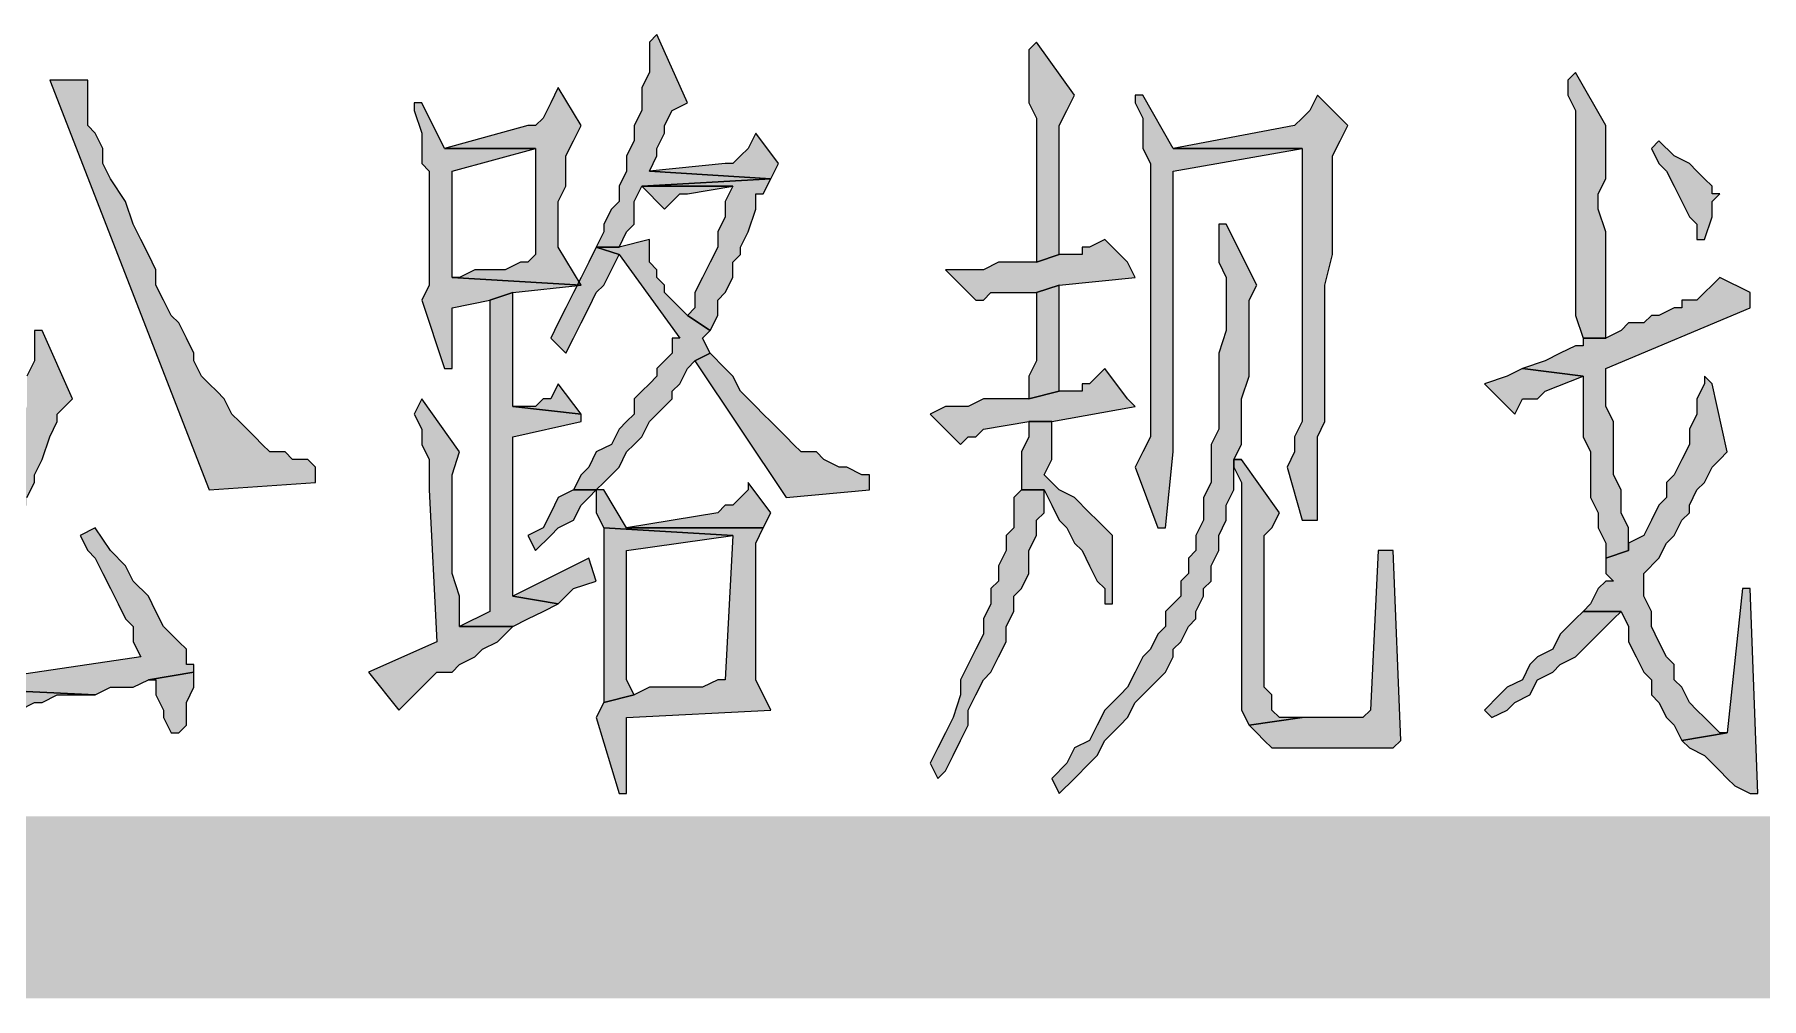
# Model space of a CAD drawing. Header units: inches. Extents: x 20 to 409, y 5 to 283.
# Drawn here: x 41.28 to 50.91, y 5.1 to 10.47 of the extents above; entities that cross this region are included whole.
import ezdxf

# ---------------------------------------------------------------- set-up
doc = ezdxf.new("R2010")
doc.units = ezdxf.units.IN
doc.header["$MEASUREMENT"] = 0
doc.layers.add('C00-00-00', color=7, linetype='Continuous')

msp = doc.modelspace()

# ---------------------------------------------------------------- hatches: boundary and pattern name
at = {"layer": 'C00-00-00'}
h = msp.add_hatch(color=0, dxfattribs=at)
h.dxf.hatch_style = 2
h.paths.add_polyline_path([(44.7554, 10.4739), (44.7131, 10.4316), (44.7131, 10.2623), (44.6708, 10.1776), (44.6708, 10.0506), (44.6284, 9.9659), (44.6284, 9.8813), (44.5861, 9.7966), (44.5861, 9.7119), (44.5438, 9.6273), (44.5438, 9.5426), (44.5014, 9.5003), (44.4591, 9.4156), (44.4591, 9.3733), (44.4168, 9.2886), (44.5438, 9.2886), (44.5861, 9.3733), (44.6284, 9.4156), (44.6284, 9.5426), (44.6708, 9.6273), (45.3904, 9.6696), (44.7131, 9.7119), (44.7554, 9.7966), (44.7554, 9.8389), (44.7978, 9.9236), (44.7978, 9.9659), (44.8401, 10.0506), (44.9248, 10.0929)])
h = msp.add_hatch(color=0, dxfattribs=at)
h.dxf.hatch_style = 2
h.paths.add_polyline_path([(46.8721, 10.4316), (46.8298, 10.3893), (46.8298, 10.0929), (46.8721, 10.0083), (46.8721, 9.2039), (46.9991, 9.2463), (46.9991, 9.9659), (47.0414, 10.0506), (47.0838, 10.1353)])
h = msp.add_hatch(color=0, dxfattribs=at)
h.dxf.hatch_style = 2
h.paths.add_polyline_path([(41.5804, 10.2199), (41.3688, 10.2199), (42.2578, 7.9339), (42.8504, 7.9763), (42.8504, 8.0609), (42.8081, 8.1033), (42.7234, 8.1033), (42.6811, 8.1456), (42.5964, 8.1456), (42.5541, 8.1879), (42.5118, 8.2303), (42.4694, 8.2726), (42.4271, 8.3149), (42.3848, 8.3573), (42.3424, 8.4419), (42.3001, 8.4843), (42.2578, 8.5266), (42.2154, 8.5689), (42.1731, 8.6536), (42.1731, 8.6959), (42.1308, 8.7806), (42.0884, 8.8653), (42.0461, 8.9076), (42.0038, 8.9923), (41.9614, 9.0769), (41.9614, 9.1616), (41.9191, 9.2463), (41.8768, 9.3309), (41.8344, 9.4156), (41.7921, 9.5426), (41.7074, 9.6696), (41.6651, 9.7543), (41.6651, 9.8389), (41.6228, 9.9236), (41.5804, 9.9659)])
h = msp.add_hatch(color=0, dxfattribs=at)
h.dxf.hatch_style = 2
h.paths.add_polyline_path([(49.8778, 10.2623), (49.8354, 10.2199), (49.8354, 10.1353), (49.8778, 10.0506), (49.8778, 8.9076), (49.9201, 8.7806), (50.0471, 8.7806), (50.0471, 8.8653), (50.0471, 9.2463), (50.0471, 9.3733), (50.0048, 9.5003), (50.0048, 9.5849), (50.0471, 9.6696), (50.0471, 9.9659)])
h = msp.add_hatch(color=0, dxfattribs=at)
h.dxf.hatch_style = 2
h.paths.add_polyline_path([(44.2051, 10.1776), (44.1628, 10.0929), (44.1204, 10.0083), (44.0781, 9.9659), (44.0358, 9.9659), (43.5701, 9.8389), (44.0781, 9.8389), (44.0781, 9.2463), (44.0358, 9.2039), (43.9934, 9.2039), (43.9088, 9.1616), (43.7394, 9.1616), (43.6548, 9.1193), (43.6124, 9.1193), (44.3321, 9.0769), (44.2051, 9.2886), (44.2051, 9.5426), (44.2474, 9.6273), (44.2474, 9.7966), (44.2898, 9.8813), (44.3321, 9.9659)])
h = msp.add_hatch(color=0, dxfattribs=at)
h.dxf.hatch_style = 2
h.paths.add_polyline_path([(47.4648, 10.1353), (47.4224, 10.1353), (47.4224, 10.0929), (47.4648, 10.0083), (47.4648, 9.8389), (47.5071, 9.7543), (47.5071, 8.2303), (47.4648, 8.1456), (47.4224, 8.0609), (47.5494, 7.7223), (47.5918, 7.7223), (47.6341, 8.1456), (47.6341, 9.7119), (48.3538, 9.8389), (47.6341, 9.8389)])
h = msp.add_hatch(color=0, dxfattribs=at)
h.dxf.hatch_style = 2
h.paths.add_polyline_path([(48.4384, 10.1353), (48.3961, 10.0506), (48.3538, 10.0083), (48.3114, 9.9659), (47.6341, 9.8389), (48.3538, 9.8389), (48.3538, 9.6696), (48.3538, 8.3149), (48.3114, 8.2303), (48.3114, 8.1456), (48.2691, 8.0609), (48.3538, 7.7646), (48.4384, 7.7646), (48.4384, 7.8069), (48.4384, 8.2303), (48.4808, 8.3149), (48.4808, 9.0769), (48.5231, 9.2463), (48.5231, 9.7966), (48.5654, 9.8813), (48.6078, 9.9659)])
h = msp.add_hatch(color=0, dxfattribs=at)
h.dxf.hatch_style = 2
h.paths.add_polyline_path([(43.4431, 10.0929), (43.4008, 10.0929), (43.4008, 10.0506), (43.4431, 9.9236), (43.4431, 9.7543), (43.4854, 9.7119), (43.4854, 9.0769), (43.4431, 8.9923), (43.5701, 8.6113), (43.6124, 8.6113), (43.6124, 8.6536), (43.6124, 8.9076), (43.6124, 8.9499), (43.8241, 8.9923), (43.9511, 9.0346), (44.3321, 9.0769), (43.6124, 9.1193), (43.6124, 9.7119), (44.0781, 9.8389), (43.5701, 9.8389)])
h = msp.add_hatch(color=0, dxfattribs=at)
h.dxf.hatch_style = 2
h.paths.add_polyline_path([(45.3058, 9.9236), (45.2634, 9.8389), (45.2211, 9.7966), (45.1788, 9.7543), (45.1364, 9.7543), (44.7131, 9.7119), (45.3904, 9.6696), (45.4328, 9.7543)])
h = msp.add_hatch(color=0, dxfattribs=at)
h.dxf.hatch_style = 2
h.paths.add_polyline_path([(50.3434, 9.8813), (50.3011, 9.8389), (50.3434, 9.7543), (50.3858, 9.7119), (50.4281, 9.6273), (50.4704, 9.5426), (50.5128, 9.4579), (50.5551, 9.4156), (50.5551, 9.3309), (50.5974, 9.3309), (50.6398, 9.4579), (50.6398, 9.5426), (50.6821, 9.5849), (50.6398, 9.5849), (50.6398, 9.6273), (50.5974, 9.6696), (50.5551, 9.7119), (50.5128, 9.7543), (50.4281, 9.7966)])
h = msp.add_hatch(color=0, dxfattribs=at)
h.dxf.hatch_style = 2
h.paths.add_polyline_path([(45.3904, 9.6696), (44.6708, 9.6273), (45.1788, 9.6273), (45.1364, 9.5426), (45.1364, 9.4579), (45.0941, 9.3733), (45.0941, 9.2886), (45.0518, 9.2039), (45.0094, 9.1193), (44.9671, 9.0346), (44.9671, 8.9499), (44.9248, 8.9076), (45.0518, 8.8229), (45.0941, 8.9076), (45.0941, 8.9923), (45.1364, 9.0346), (45.1788, 9.1193), (45.1788, 9.2039), (45.2211, 9.2463), (45.2211, 9.2886), (45.2634, 9.3733), (45.3058, 9.5003), (45.3058, 9.5849), (45.3481, 9.5849)])
h = msp.add_hatch(color=0, dxfattribs=at)
h.dxf.hatch_style = 2
h.paths.add_polyline_path([(44.6708, 9.6273), (44.7978, 9.5003), (44.8401, 9.5426), (44.8824, 9.5849), (44.9248, 9.5849), (45.1788, 9.6273)])
h = msp.add_hatch(color=0, dxfattribs=at)
h.dxf.hatch_style = 2
h.paths.add_polyline_path([(47.9304, 9.4156), (47.8881, 9.4156), (47.8881, 9.3309), (47.8881, 9.2039), (47.9304, 9.1193), (47.9304, 8.8229), (47.8881, 8.6959), (47.8881, 8.2726), (47.8458, 8.1879), (47.8458, 7.9763), (47.8034, 7.8916), (47.8034, 7.7646), (47.7611, 7.6799), (47.7611, 7.5953), (47.7188, 7.5529), (47.7188, 7.5106), (47.7188, 7.4683), (47.6764, 7.4259), (47.6764, 7.3413), (47.6341, 7.2989), (47.5918, 7.2566), (47.5918, 7.1719), (47.5494, 7.1296), (47.5071, 7.0449), (47.4648, 7.0026), (47.4224, 6.9179), (47.3801, 6.8333), (47.3378, 6.7909), (47.2531, 6.7063), (47.2108, 6.6216), (47.1684, 6.5369), (47.0838, 6.4946), (47.0414, 6.4099), (46.9568, 6.3253), (46.9991, 6.2406), (47.0838, 6.3253), (47.1684, 6.4099), (47.2108, 6.4523), (47.2531, 6.5369), (47.3378, 6.6216), (47.3801, 6.6639), (47.4224, 6.7486), (47.4648, 6.7909), (47.5494, 6.8756), (47.5918, 6.9179), (47.6341, 7.0026), (47.6341, 7.0449), (47.6764, 7.0873), (47.7188, 7.1719), (47.7611, 7.2143), (47.7611, 7.2566), (47.8034, 7.3413), (47.8034, 7.3836), (47.8458, 7.4259), (47.8458, 7.5106), (47.8881, 7.5953), (47.8881, 7.6799), (47.9304, 7.7646), (47.9304, 7.8493), (47.9728, 7.9339), (47.9728, 8.1033), (48.0151, 8.1033), (47.9728, 8.1033), (48.0151, 8.1879), (48.0151, 8.4419), (48.0574, 8.5689), (48.0574, 8.9923), (48.0998, 9.0769)])
h = msp.add_hatch(color=0, dxfattribs=at)
h.dxf.hatch_style = 2
h.paths.add_polyline_path([(44.4168, 9.2886), (44.3744, 9.2039), (44.3321, 9.1193), (44.2898, 9.0346), (44.2474, 8.9499), (44.2051, 8.8653), (44.1628, 8.7806), (44.2474, 8.6959), (44.2898, 8.7806), (44.3321, 8.8653), (44.3744, 8.9499), (44.4168, 9.0346), (44.4591, 9.0769), (44.5014, 9.1616), (44.5438, 9.2463)])
h = msp.add_hatch(color=0, dxfattribs=at)
h.dxf.hatch_style = 2
h.paths.add_polyline_path([(44.7131, 9.3309), (44.5438, 9.2886), (44.4168, 9.2886), (44.5438, 9.2463), (44.8824, 8.7806), (44.8401, 8.7806), (44.8401, 8.6959), (44.7978, 8.6536), (44.7554, 8.6113), (44.7554, 8.5689), (44.7131, 8.5266), (44.6708, 8.4843), (44.6284, 8.4419), (44.6284, 8.3573), (44.5861, 8.3149), (44.5438, 8.2726), (44.5014, 8.1879), (44.4168, 8.1456), (44.3744, 8.0609), (44.3321, 8.0186), (44.2898, 7.9339), (44.4168, 7.9339), (44.4168, 7.8069), (44.4591, 7.7223), (45.1788, 7.6799), (45.1364, 6.8756), (45.0941, 6.8756), (45.0094, 6.8333), (44.7131, 6.8333), (44.6284, 6.7909), (44.4591, 6.7486), (44.4168, 6.6639), (44.5438, 6.2406), (44.5861, 6.2406), (44.5861, 6.2829), (44.5861, 6.6639), (45.3904, 6.7063), (45.3058, 6.8756), (45.3058, 7.6376), (45.3481, 7.7223), (44.5861, 7.7223), (44.4591, 7.9339), (44.4168, 7.9339), (44.4591, 7.9763), (44.5014, 8.0186), (44.5438, 8.0609), (44.5861, 8.1456), (44.6284, 8.1879), (44.6708, 8.2303), (44.7131, 8.3149), (44.7554, 8.3573), (44.7978, 8.3996), (44.8401, 8.4419), (44.8401, 8.4843), (44.8824, 8.5266), (44.9248, 8.6113), (44.9671, 8.6536), (45.0518, 8.6959), (45.0094, 8.7806), (45.0518, 8.8229), (44.9248, 8.9076), (44.8824, 8.9499), (44.7978, 9.0346), (44.7978, 9.0769), (44.7554, 9.1193), (44.7554, 9.1616), (44.7131, 9.2039)])
h = msp.add_hatch(color=0, dxfattribs=at)
h.dxf.hatch_style = 2
h.paths.add_polyline_path([(47.2531, 9.3309), (47.1684, 9.2886), (47.1261, 9.2886), (47.1261, 9.2463), (46.9991, 9.2463), (46.8721, 9.2039), (46.6604, 9.2039), (46.5758, 9.1616), (46.3641, 9.1616), (46.5334, 8.9923), (46.5758, 8.9923), (46.6181, 9.0346), (46.8721, 9.0346), (46.9991, 9.0769), (47.4224, 9.1193), (47.3801, 9.2039)])
h = msp.add_hatch(color=0, dxfattribs=at)
h.dxf.hatch_style = 2
h.paths.add_polyline_path([(46.9991, 9.0769), (46.8721, 9.0346), (46.8721, 8.6536), (46.8298, 8.5689), (46.8298, 8.4419), (46.9991, 8.4843)])
h = msp.add_hatch(color=0, dxfattribs=at)
h.dxf.hatch_style = 2
h.paths.add_polyline_path([(50.6821, 9.1193), (50.6398, 9.0769), (50.5974, 9.0346), (50.5551, 8.9923), (50.4704, 8.9923), (50.4704, 8.9499), (50.4281, 8.9499), (50.3434, 8.9076), (50.3011, 8.9076), (50.2588, 8.8653), (50.1741, 8.8653), (50.1318, 8.8229), (50.0471, 8.7806), (49.9201, 8.7806), (49.9201, 8.7383), (49.8778, 8.7383), (49.7931, 8.6959), (49.7084, 8.6536), (49.5814, 8.6113), (49.9201, 8.5689), (49.9201, 8.4843), (49.9201, 8.3996), (49.9201, 8.2303), (49.9624, 8.1456), (49.9624, 7.8916), (50.0048, 7.8069), (50.0048, 7.7223), (50.0471, 7.6376), (50.0471, 7.5529), (50.1741, 7.5953), (50.1741, 7.7223), (50.1318, 7.8069), (50.1318, 7.9339), (50.0894, 8.0186), (50.0894, 8.3149), (50.0471, 8.3996), (50.0471, 8.6113), (50.8514, 8.9499), (50.8514, 9.0346)])
h = msp.add_hatch(color=0, dxfattribs=at)
h.dxf.hatch_style = 2
h.paths.add_polyline_path([(43.9511, 9.0346), (43.8241, 8.9923), (43.8241, 7.2566), (43.6548, 7.1719), (43.9511, 7.1719), (44.0358, 7.2143), (44.1204, 7.2566), (44.2051, 7.2989), (43.9511, 7.3413), (43.9511, 8.2303), (44.3321, 8.3149), (44.3321, 8.3573), (43.9511, 8.3996)])
h = msp.add_hatch(color=0, dxfattribs=at)
h.dxf.hatch_style = 2
h.paths.add_polyline_path([(41.3264, 8.8229), (41.2841, 8.8229), (41.2841, 8.7383), (41.2841, 8.6536), (41.2418, 8.5689), (41.2418, 8.3996), (41.1994, 8.3149), (41.1994, 8.2303), (41.1571, 8.1456), (41.1571, 8.1033), (41.1148, 8.0186), (41.1148, 7.9763), (41.0724, 7.8916), (41.0301, 7.8069), (41.0301, 7.7223), (40.9878, 7.6376), (40.9454, 7.5529), (40.9031, 7.5106), (40.8608, 7.4259), (40.8608, 7.3413), (40.8184, 7.2989), (40.7761, 7.2143), (40.7338, 7.1296), (40.6914, 7.0449), (40.6491, 7.0026), (40.6068, 6.9179), (40.5644, 6.8756), (40.5221, 6.8333), (40.4798, 6.8333), (40.6068, 6.5369), (40.6491, 6.5369), (40.6914, 6.5793), (40.7338, 6.6216), (40.8184, 6.6216), (40.8184, 6.6639), (40.9878, 6.6639), (41.0724, 6.7063), (41.1994, 6.7063), (41.2841, 6.7486), (41.3264, 6.7486), (41.4111, 6.7909), (41.6228, 6.7909), (40.7338, 6.8333), (40.7761, 6.9179), (40.8608, 7.0026), (40.9031, 7.1296), (40.9454, 7.2143), (40.9878, 7.2989), (41.0301, 7.3836), (41.0724, 7.4683), (41.0724, 7.5106), (41.1148, 7.5953), (41.1571, 7.6799), (41.1994, 7.7223), (41.1994, 7.8069), (41.2418, 7.8493), (41.2418, 7.8916), (41.2841, 7.9763), (41.2841, 8.0186), (41.3264, 8.1033), (41.3688, 8.2303), (41.4111, 8.3149), (41.4111, 8.3573), (41.4534, 8.3996), (41.4958, 8.4419)])
h = msp.add_hatch(color=0, dxfattribs=at)
h.dxf.hatch_style = 2
h.paths.add_polyline_path([(45.0518, 8.6959), (44.9671, 8.6536), (45.4751, 7.8916), (45.9408, 7.9339), (45.9408, 8.0186), (45.8984, 8.0186), (45.8138, 8.0609), (45.7714, 8.0609), (45.6868, 8.1033), (45.6444, 8.1456), (45.5598, 8.1456), (45.5174, 8.1879), (45.4751, 8.2303), (45.4328, 8.2726), (45.3904, 8.3149), (45.3481, 8.3573), (45.3058, 8.3996), (45.2634, 8.4419), (45.2211, 8.4843), (45.1788, 8.5689), (45.1364, 8.6113)])
h = msp.add_hatch(color=0, dxfattribs=at)
h.dxf.hatch_style = 2
h.paths.add_polyline_path([(47.2531, 8.6113), (47.1684, 8.5266), (47.1261, 8.5266), (47.1261, 8.4843), (46.9991, 8.4843), (46.8298, 8.4419), (46.5758, 8.4419), (46.4911, 8.3996), (46.3641, 8.3996), (46.2794, 8.3573), (46.4488, 8.1879), (46.4911, 8.2303), (46.5334, 8.2303), (46.5758, 8.2726), (46.8298, 8.3149), (46.9568, 8.3149), (47.4224, 8.3996), (47.3801, 8.4419)])
h = msp.add_hatch(color=0, dxfattribs=at)
h.dxf.hatch_style = 2
h.paths.add_polyline_path([(49.5814, 8.6113), (49.4968, 8.5689), (49.3698, 8.5266), (49.5391, 8.3573), (49.5814, 8.4419), (49.6661, 8.4419), (49.7084, 8.4843), (49.9201, 8.5689)])
h = msp.add_hatch(color=0, dxfattribs=at)
h.dxf.hatch_style = 2
h.paths.add_polyline_path([(44.2051, 8.5266), (44.1628, 8.4419), (44.1204, 8.4419), (44.0781, 8.3996), (43.9511, 8.3996), (44.3321, 8.3573)])
h = msp.add_hatch(color=0, dxfattribs=at)
h.dxf.hatch_style = 2
h.paths.add_polyline_path([(50.5974, 8.5689), (50.5974, 8.5266), (50.5551, 8.4419), (50.5551, 8.3573), (50.5128, 8.2726), (50.5128, 8.1879), (50.4704, 8.1033), (50.4281, 8.0186), (50.3858, 7.9763), (50.3858, 7.8916), (50.3434, 7.8493), (50.3011, 7.7646), (50.2588, 7.6799), (50.1741, 7.6376), (50.1741, 7.5953), (50.0471, 7.5529), (50.0471, 7.4683), (50.0894, 7.4259), (50.0471, 7.4259), (50.0048, 7.3836), (49.9624, 7.2989), (49.9201, 7.2566), (50.1318, 7.2566), (50.1741, 7.1719), (50.1741, 7.0873), (50.2164, 7.0026), (50.2588, 6.9179), (50.3011, 6.8756), (50.3011, 6.7909), (50.3434, 6.7486), (50.3858, 6.6639), (50.4281, 6.6216), (50.4704, 6.5369), (50.7244, 6.5793), (50.6821, 6.5793), (50.6398, 6.6216), (50.5974, 6.6639), (50.5551, 6.7063), (50.5128, 6.7486), (50.4704, 6.8333), (50.4281, 6.8756), (50.4281, 6.9603), (50.3858, 7.0026), (50.3434, 7.0873), (50.3011, 7.1719), (50.3011, 7.2566), (50.2588, 7.3413), (50.2588, 7.4683), (50.3434, 7.5529), (50.3858, 7.6376), (50.4281, 7.6799), (50.4704, 7.7646), (50.5128, 7.8069), (50.5128, 7.8493), (50.5551, 7.9339), (50.5974, 7.9763), (50.6398, 8.0609), (50.6821, 8.1033), (50.7244, 8.1456), (50.6398, 8.5266)])
h = msp.add_hatch(color=0, dxfattribs=at)
h.dxf.hatch_style = 2
h.paths.add_polyline_path([(43.4431, 8.4419), (43.4008, 8.3573), (43.4431, 8.2726), (43.4431, 8.1879), (43.4854, 8.1033), (43.4854, 7.9339), (43.5278, 7.0873), (43.1468, 6.9179), (43.3161, 6.7063), (43.3584, 6.7486), (43.4008, 6.7909), (43.4431, 6.8333), (43.4854, 6.8756), (43.5278, 6.9179), (43.6124, 6.9179), (43.6548, 6.9603), (43.7394, 7.0026), (43.7818, 7.0449), (43.8664, 7.0873), (43.9511, 7.1719), (43.6548, 7.1719), (43.6548, 7.2143), (43.6548, 7.3413), (43.6124, 7.4683), (43.6124, 8.0186), (43.6548, 8.1456)])
h = msp.add_hatch(color=0, dxfattribs=at)
h.dxf.hatch_style = 2
h.paths.add_polyline_path([(46.9568, 8.3149), (46.8298, 8.3149), (46.8298, 8.2303), (46.7874, 8.1456), (46.7874, 7.9339), (46.9144, 7.9339), (46.9568, 7.8493), (46.9991, 7.7646), (47.0414, 7.7223), (47.0838, 7.6376), (47.1261, 7.5953), (47.1684, 7.5106), (47.2108, 7.4259), (47.2531, 7.3836), (47.2531, 7.2989), (47.2954, 7.2989), (47.2954, 7.6799), (47.2531, 7.7223), (47.2108, 7.7646), (47.1684, 7.8069), (47.0838, 7.8916), (46.9991, 7.9339), (46.9144, 8.0186), (46.9568, 8.1033)])
h = msp.add_hatch(color=0, dxfattribs=at)
h.dxf.hatch_style = 2
h.paths.add_polyline_path([(48.0151, 8.1033), (47.9728, 8.1033), (47.9728, 8.0609), (48.0151, 7.9763), (48.0151, 6.7063), (48.0574, 6.6216), (48.3538, 6.6639), (48.2268, 6.6639), (48.1844, 6.7063), (48.1844, 6.7909), (48.1421, 6.8333), (48.1421, 7.5953), (48.1421, 7.6376), (48.1421, 7.6799), (48.1844, 7.7223), (48.2268, 7.8069)])
h = msp.add_hatch(color=0, dxfattribs=at)
h.dxf.hatch_style = 2
h.paths.add_polyline_path([(44.2898, 7.9339), (44.2051, 7.8916), (44.1628, 7.8069), (44.1204, 7.7223), (44.0358, 7.6799), (44.0781, 7.5953), (44.1628, 7.6799), (44.2051, 7.7223), (44.2898, 7.7646), (44.3321, 7.8493), (44.3744, 7.8916), (44.4168, 7.9339)])
h = msp.add_hatch(color=0, dxfattribs=at)
h.dxf.hatch_style = 2
h.paths.add_polyline_path([(45.2634, 7.9763), (45.2634, 7.9339), (45.1788, 7.8493), (45.1364, 7.8493), (45.0941, 7.8069), (44.5861, 7.7223), (45.3481, 7.7223), (45.3904, 7.8069)])
h = msp.add_hatch(color=0, dxfattribs=at)
h.dxf.hatch_style = 2
h.paths.add_polyline_path([(46.7874, 7.9339), (46.7451, 7.8916), (46.7451, 7.7223), (46.7028, 7.6799), (46.7028, 7.5953), (46.6604, 7.5106), (46.6604, 7.4259), (46.6181, 7.3836), (46.6181, 7.2989), (46.5758, 7.2143), (46.5758, 7.1296), (46.5334, 7.0449), (46.4911, 6.9603), (46.4488, 6.8756), (46.4488, 6.7909), (46.4064, 6.6639), (46.3641, 6.5793), (46.3218, 6.4946), (46.2794, 6.4099), (46.3218, 6.3253), (46.3641, 6.3676), (46.4064, 6.4523), (46.4488, 6.5369), (46.4911, 6.6216), (46.4911, 6.7063), (46.5334, 6.7909), (46.5758, 6.8756), (46.6181, 6.9179), (46.6604, 7.0026), (46.7028, 7.0873), (46.7028, 7.1719), (46.7451, 7.2566), (46.7451, 7.3413), (46.7874, 7.3836), (46.8298, 7.4683), (46.8298, 7.5953), (46.8721, 7.6799), (46.8721, 7.7646), (46.9144, 7.8069), (46.9144, 7.9339)])
h = msp.add_hatch(color=0, dxfattribs=at)
h.dxf.hatch_style = 2
h.paths.add_polyline_path([(41.6228, 7.7223), (41.5381, 7.6799), (41.5804, 7.5953), (41.6228, 7.5529), (41.6651, 7.4683), (41.7074, 7.3836), (41.7498, 7.2989), (41.7921, 7.2143), (41.8344, 7.1719), (41.8344, 7.0873), (41.8768, 7.0026), (40.7338, 6.8333), (41.6228, 6.7909), (41.7074, 6.8333), (41.8344, 6.8333), (41.9191, 6.8756), (42.1731, 6.9179), (42.1731, 6.9603), (42.1308, 6.9603), (42.1308, 7.0449), (42.0884, 7.0873), (42.0461, 7.1296), (42.0038, 7.1719), (41.9614, 7.2566), (41.9191, 7.3413), (41.8344, 7.4259), (41.7921, 7.5106), (41.7074, 7.5953)])
h = msp.add_hatch(color=0, dxfattribs=at)
h.dxf.hatch_style = 2
h.paths.add_polyline_path([(44.4591, 7.7223), (44.4591, 6.7486), (44.6284, 6.7909), (44.5861, 6.8756), (44.5861, 7.5953), (45.1788, 7.6799)])
h = msp.add_hatch(color=0, dxfattribs=at)
h.dxf.hatch_style = 2
h.paths.add_polyline_path([(44.3744, 7.5529), (43.9511, 7.3413), (44.2051, 7.2989), (44.2898, 7.3836), (44.4168, 7.4259)])
h = msp.add_hatch(color=0, dxfattribs=at)
h.dxf.hatch_style = 2
h.paths.add_polyline_path([(48.8618, 7.5953), (48.7771, 7.5953), (48.7348, 6.7063), (48.6924, 6.6639), (48.3538, 6.6639), (48.0574, 6.6216), (48.0998, 6.5793), (48.1421, 6.5369), (48.1844, 6.4946), (48.8618, 6.4946), (48.9041, 6.5369)])
h = msp.add_hatch(color=0, dxfattribs=at)
h.dxf.hatch_style = 2
h.paths.add_polyline_path([(50.8091, 7.3836), (50.7244, 6.5793), (50.4704, 6.5369), (50.5128, 6.4946), (50.5974, 6.4523), (50.6398, 6.4099), (50.6821, 6.3676), (50.7244, 6.3253), (50.7668, 6.2829), (50.8514, 6.2406), (50.8938, 6.2406), (50.8514, 7.3836)])
h = msp.add_hatch(color=0, dxfattribs=at)
h.dxf.hatch_style = 2
h.paths.add_polyline_path([(49.9201, 7.2566), (49.8778, 7.2143), (49.8354, 7.1719), (49.7931, 7.1296), (49.7508, 7.0449), (49.6661, 7.0026), (49.6238, 6.9603), (49.5814, 6.8756), (49.4968, 6.8333), (49.4544, 6.7909), (49.3698, 6.7063), (49.4121, 6.6639), (49.4968, 6.7063), (49.5391, 6.7486), (49.6238, 6.7909), (49.6661, 6.8756), (49.7508, 6.9179), (49.7931, 6.9603), (49.8778, 7.0026), (49.9201, 7.0449), (49.9624, 7.0873), (50.0048, 7.1296), (50.0471, 7.1719), (50.0894, 7.2143), (50.1318, 7.2566)])
h = msp.add_hatch(color=0, dxfattribs=at)
h.dxf.hatch_style = 2
h.paths.add_polyline_path([(42.1731, 6.9179), (41.9191, 6.8756), (41.9614, 6.8756), (41.9614, 6.7909), (42.0038, 6.7063), (42.0038, 6.6639), (42.0461, 6.5793), (42.0884, 6.5793), (42.1308, 6.6216), (42.1308, 6.7486), (42.1731, 6.8333)])
h = msp.add_hatch(color=0, dxfattribs=at)
h.dxf.hatch_style = 2
h.paths.add_polyline_path([(28.8381, 6.1136), (27.8221, 5.0976), (407.8061, 6.1136)])
h = msp.add_hatch(color=0, dxfattribs=at)
h.dxf.hatch_style = 2
h.paths.add_polyline_path([(27.8221, 5.0976), (407.8061, 6.1136), (408.8221, 5.0976)])

# ---------------------------------------------------------------- linework, layer by layer
at = {"layer": 'C00-00-00', "color": 0, "lineweight": 0}
for points in [[(44.7554, 10.4739), (44.7131, 10.4316), (44.7131, 10.2623), (44.6708, 10.1776), (44.6708, 10.0506), (44.6284, 9.9659), (44.6284, 9.8813), (44.5861, 9.7966), (44.5861, 9.7119), (44.5438, 9.6273), (44.5438, 9.5426), (44.5014, 9.5003), (44.4591, 9.4156), (44.4591, 9.3733), (44.4168, 9.2886), (44.5438, 9.2886), (44.5861, 9.3733), (44.6284, 9.4156), (44.6284, 9.5426), (44.6708, 9.6273), (45.3904, 9.6696), (44.7131, 9.7119), (44.7554, 9.7966), (44.7554, 9.8389), (44.7978, 9.9236), (44.7978, 9.9659), (44.8401, 10.0506), (44.9248, 10.0929)], [(46.8721, 10.4316), (46.8298, 10.3893), (46.8298, 10.0929), (46.8721, 10.0083), (46.8721, 9.2039), (46.9991, 9.2463), (46.9991, 9.9659), (47.0414, 10.0506), (47.0838, 10.1353)], [(41.5804, 10.2199), (41.3688, 10.2199), (42.2578, 7.9339), (42.8504, 7.9763), (42.8504, 8.0609), (42.8081, 8.1033), (42.7234, 8.1033), (42.6811, 8.1456), (42.5964, 8.1456), (42.5541, 8.1879), (42.5118, 8.2303), (42.4694, 8.2726), (42.4271, 8.3149), (42.3848, 8.3573), (42.3424, 8.4419), (42.3001, 8.4843), (42.2578, 8.5266), (42.2154, 8.5689), (42.1731, 8.6536), (42.1731, 8.6959), (42.1308, 8.7806), (42.0884, 8.8653), (42.0461, 8.9076), (42.0038, 8.9923), (41.9614, 9.0769), (41.9614, 9.1616), (41.9191, 9.2463), (41.8768, 9.3309), (41.8344, 9.4156), (41.7921, 9.5426), (41.7074, 9.6696), (41.6651, 9.7543), (41.6651, 9.8389), (41.6228, 9.9236), (41.5804, 9.9659)], [(49.8778, 10.2623), (49.8354, 10.2199), (49.8354, 10.1353), (49.8778, 10.0506), (49.8778, 8.9076), (49.9201, 8.7806), (50.0471, 8.7806), (50.0471, 8.8653), (50.0471, 9.2463), (50.0471, 9.3733), (50.0048, 9.5003), (50.0048, 9.5849), (50.0471, 9.6696), (50.0471, 9.9659)], [(44.2051, 10.1776), (44.1628, 10.0929), (44.1204, 10.0083), (44.0781, 9.9659), (44.0358, 9.9659), (43.5701, 9.8389), (44.0781, 9.8389), (44.0781, 9.2463), (44.0358, 9.2039), (43.9934, 9.2039), (43.9088, 9.1616), (43.7394, 9.1616), (43.6548, 9.1193), (43.6124, 9.1193), (44.3321, 9.0769), (44.2051, 9.2886), (44.2051, 9.5426), (44.2474, 9.6273), (44.2474, 9.7966), (44.2898, 9.8813), (44.3321, 9.9659)], [(47.4648, 10.1353), (47.4224, 10.1353), (47.4224, 10.0929), (47.4648, 10.0083), (47.4648, 9.8389), (47.5071, 9.7543), (47.5071, 8.2303), (47.4648, 8.1456), (47.4224, 8.0609), (47.5494, 7.7223), (47.5918, 7.7223), (47.6341, 8.1456), (47.6341, 9.7119), (48.3538, 9.8389), (47.6341, 9.8389)], [(48.4384, 10.1353), (48.3961, 10.0506), (48.3538, 10.0083), (48.3114, 9.9659), (47.6341, 9.8389), (48.3538, 9.8389), (48.3538, 9.6696), (48.3538, 8.3149), (48.3114, 8.2303), (48.3114, 8.1456), (48.2691, 8.0609), (48.3538, 7.7646), (48.4384, 7.7646), (48.4384, 7.8069), (48.4384, 8.2303), (48.4808, 8.3149), (48.4808, 9.0769), (48.5231, 9.2463), (48.5231, 9.7966), (48.5654, 9.8813), (48.6078, 9.9659)], [(43.4431, 10.0929), (43.4008, 10.0929), (43.4008, 10.0506), (43.4431, 9.9236), (43.4431, 9.7543), (43.4854, 9.7119), (43.4854, 9.0769), (43.4431, 8.9923), (43.5701, 8.6113), (43.6124, 8.6113), (43.6124, 8.6536), (43.6124, 8.9076), (43.6124, 8.9499), (43.8241, 8.9923), (43.9511, 9.0346), (44.3321, 9.0769), (43.6124, 9.1193), (43.6124, 9.7119), (44.0781, 9.8389), (43.5701, 9.8389)], [(45.3058, 9.9236), (45.2634, 9.8389), (45.2211, 9.7966), (45.1788, 9.7543), (45.1364, 9.7543), (44.7131, 9.7119), (45.3904, 9.6696), (45.4328, 9.7543)], [(50.3434, 9.8813), (50.3011, 9.8389), (50.3434, 9.7543), (50.3858, 9.7119), (50.4281, 9.6273), (50.4704, 9.5426), (50.5128, 9.4579), (50.5551, 9.4156), (50.5551, 9.3309), (50.5974, 9.3309), (50.6398, 9.4579), (50.6398, 9.5426), (50.6821, 9.5849), (50.6398, 9.5849), (50.6398, 9.6273), (50.5974, 9.6696), (50.5551, 9.7119), (50.5128, 9.7543), (50.4281, 9.7966)], [(45.3904, 9.6696), (44.6708, 9.6273), (45.1788, 9.6273), (45.1364, 9.5426), (45.1364, 9.4579), (45.0941, 9.3733), (45.0941, 9.2886), (45.0518, 9.2039), (45.0094, 9.1193), (44.9671, 9.0346), (44.9671, 8.9499), (44.9248, 8.9076), (45.0518, 8.8229), (45.0941, 8.9076), (45.0941, 8.9923), (45.1364, 9.0346), (45.1788, 9.1193), (45.1788, 9.2039), (45.2211, 9.2463), (45.2211, 9.2886), (45.2634, 9.3733), (45.3058, 9.5003), (45.3058, 9.5849), (45.3481, 9.5849)], [(44.6708, 9.6273), (44.7978, 9.5003), (44.8401, 9.5426), (44.8824, 9.5849), (44.9248, 9.5849), (45.1788, 9.6273)], [(47.9304, 9.4156), (47.8881, 9.4156), (47.8881, 9.3309), (47.8881, 9.2039), (47.9304, 9.1193), (47.9304, 8.8229), (47.8881, 8.6959), (47.8881, 8.2726), (47.8458, 8.1879), (47.8458, 7.9763), (47.8034, 7.8916), (47.8034, 7.7646), (47.7611, 7.6799), (47.7611, 7.5953), (47.7188, 7.5529), (47.7188, 7.5106), (47.7188, 7.4683), (47.6764, 7.4259), (47.6764, 7.3413), (47.6341, 7.2989), (47.5918, 7.2566), (47.5918, 7.1719), (47.5494, 7.1296), (47.5071, 7.0449), (47.4648, 7.0026), (47.4224, 6.9179), (47.3801, 6.8333), (47.3378, 6.7909), (47.2531, 6.7063), (47.2108, 6.6216), (47.1684, 6.5369), (47.0838, 6.4946), (47.0414, 6.4099), (46.9568, 6.3253), (46.9991, 6.2406), (47.0838, 6.3253), (47.1684, 6.4099), (47.2108, 6.4523), (47.2531, 6.5369), (47.3378, 6.6216), (47.3801, 6.6639), (47.4224, 6.7486), (47.4648, 6.7909), (47.5494, 6.8756), (47.5918, 6.9179), (47.6341, 7.0026), (47.6341, 7.0449), (47.6764, 7.0873), (47.7188, 7.1719), (47.7611, 7.2143), (47.7611, 7.2566), (47.8034, 7.3413), (47.8034, 7.3836), (47.8458, 7.4259), (47.8458, 7.5106), (47.8881, 7.5953), (47.8881, 7.6799), (47.9304, 7.7646), (47.9304, 7.8493), (47.9728, 7.9339), (47.9728, 8.1033), (48.0151, 8.1033), (47.9728, 8.1033), (48.0151, 8.1879), (48.0151, 8.4419), (48.0574, 8.5689), (48.0574, 8.9923), (48.0998, 9.0769)], [(44.4168, 9.2886), (44.3744, 9.2039), (44.3321, 9.1193), (44.2898, 9.0346), (44.2474, 8.9499), (44.2051, 8.8653), (44.1628, 8.7806), (44.2474, 8.6959), (44.2898, 8.7806), (44.3321, 8.8653), (44.3744, 8.9499), (44.4168, 9.0346), (44.4591, 9.0769), (44.5014, 9.1616), (44.5438, 9.2463)], [(44.7131, 9.3309), (44.5438, 9.2886), (44.4168, 9.2886), (44.5438, 9.2463), (44.8824, 8.7806), (44.8401, 8.7806), (44.8401, 8.6959), (44.7978, 8.6536), (44.7554, 8.6113), (44.7554, 8.5689), (44.7131, 8.5266), (44.6708, 8.4843), (44.6284, 8.4419), (44.6284, 8.3573), (44.5861, 8.3149), (44.5438, 8.2726), (44.5014, 8.1879), (44.4168, 8.1456), (44.3744, 8.0609), (44.3321, 8.0186), (44.2898, 7.9339), (44.4168, 7.9339), (44.4168, 7.8069), (44.4591, 7.7223), (45.1788, 7.6799), (45.1364, 6.8756), (45.0941, 6.8756), (45.0094, 6.8333), (44.7131, 6.8333), (44.6284, 6.7909), (44.4591, 6.7486), (44.4168, 6.6639), (44.5438, 6.2406), (44.5861, 6.2406), (44.5861, 6.2829), (44.5861, 6.6639), (45.3904, 6.7063), (45.3058, 6.8756), (45.3058, 7.6376), (45.3481, 7.7223), (44.5861, 7.7223), (44.4591, 7.9339), (44.4168, 7.9339), (44.4591, 7.9763), (44.5014, 8.0186), (44.5438, 8.0609), (44.5861, 8.1456), (44.6284, 8.1879), (44.6708, 8.2303), (44.7131, 8.3149), (44.7554, 8.3573), (44.7978, 8.3996), (44.8401, 8.4419), (44.8401, 8.4843), (44.8824, 8.5266), (44.9248, 8.6113), (44.9671, 8.6536), (45.0518, 8.6959), (45.0094, 8.7806), (45.0518, 8.8229), (44.9248, 8.9076), (44.8824, 8.9499), (44.7978, 9.0346), (44.7978, 9.0769), (44.7554, 9.1193), (44.7554, 9.1616), (44.7131, 9.2039)], [(47.2531, 9.3309), (47.1684, 9.2886), (47.1261, 9.2886), (47.1261, 9.2463), (46.9991, 9.2463), (46.8721, 9.2039), (46.6604, 9.2039), (46.5758, 9.1616), (46.3641, 9.1616), (46.5334, 8.9923), (46.5758, 8.9923), (46.6181, 9.0346), (46.8721, 9.0346), (46.9991, 9.0769), (47.4224, 9.1193), (47.3801, 9.2039)], [(46.9991, 9.0769), (46.8721, 9.0346), (46.8721, 8.6536), (46.8298, 8.5689), (46.8298, 8.4419), (46.9991, 8.4843)], [(50.6821, 9.1193), (50.6398, 9.0769), (50.5974, 9.0346), (50.5551, 8.9923), (50.4704, 8.9923), (50.4704, 8.9499), (50.4281, 8.9499), (50.3434, 8.9076), (50.3011, 8.9076), (50.2588, 8.8653), (50.1741, 8.8653), (50.1318, 8.8229), (50.0471, 8.7806), (49.9201, 8.7806), (49.9201, 8.7383), (49.8778, 8.7383), (49.7931, 8.6959), (49.7084, 8.6536), (49.5814, 8.6113), (49.9201, 8.5689), (49.9201, 8.4843), (49.9201, 8.3996), (49.9201, 8.2303), (49.9624, 8.1456), (49.9624, 7.8916), (50.0048, 7.8069), (50.0048, 7.7223), (50.0471, 7.6376), (50.0471, 7.5529), (50.1741, 7.5953), (50.1741, 7.7223), (50.1318, 7.8069), (50.1318, 7.9339), (50.0894, 8.0186), (50.0894, 8.3149), (50.0471, 8.3996), (50.0471, 8.6113), (50.8514, 8.9499), (50.8514, 9.0346)], [(43.9511, 9.0346), (43.8241, 8.9923), (43.8241, 7.2566), (43.6548, 7.1719), (43.9511, 7.1719), (44.0358, 7.2143), (44.1204, 7.2566), (44.2051, 7.2989), (43.9511, 7.3413), (43.9511, 8.2303), (44.3321, 8.3149), (44.3321, 8.3573), (43.9511, 8.3996)], [(45.0518, 8.6959), (44.9671, 8.6536), (45.4751, 7.8916), (45.9408, 7.9339), (45.9408, 8.0186), (45.8984, 8.0186), (45.8138, 8.0609), (45.7714, 8.0609), (45.6868, 8.1033), (45.6444, 8.1456), (45.5598, 8.1456), (45.5174, 8.1879), (45.4751, 8.2303), (45.4328, 8.2726), (45.3904, 8.3149), (45.3481, 8.3573), (45.3058, 8.3996), (45.2634, 8.4419), (45.2211, 8.4843), (45.1788, 8.5689), (45.1364, 8.6113)], [(47.2531, 8.6113), (47.1684, 8.5266), (47.1261, 8.5266), (47.1261, 8.4843), (46.9991, 8.4843), (46.8298, 8.4419), (46.5758, 8.4419), (46.4911, 8.3996), (46.3641, 8.3996), (46.2794, 8.3573), (46.4488, 8.1879), (46.4911, 8.2303), (46.5334, 8.2303), (46.5758, 8.2726), (46.8298, 8.3149), (46.9568, 8.3149), (47.4224, 8.3996), (47.3801, 8.4419)], [(49.5814, 8.6113), (49.4968, 8.5689), (49.3698, 8.5266), (49.5391, 8.3573), (49.5814, 8.4419), (49.6661, 8.4419), (49.7084, 8.4843), (49.9201, 8.5689)], [(44.2051, 8.5266), (44.1628, 8.4419), (44.1204, 8.4419), (44.0781, 8.3996), (43.9511, 8.3996), (44.3321, 8.3573)], [(50.5974, 8.5689), (50.5974, 8.5266), (50.5551, 8.4419), (50.5551, 8.3573), (50.5128, 8.2726), (50.5128, 8.1879), (50.4704, 8.1033), (50.4281, 8.0186), (50.3858, 7.9763), (50.3858, 7.8916), (50.3434, 7.8493), (50.3011, 7.7646), (50.2588, 7.6799), (50.1741, 7.6376), (50.1741, 7.5953), (50.0471, 7.5529), (50.0471, 7.4683), (50.0894, 7.4259), (50.0471, 7.4259), (50.0048, 7.3836), (49.9624, 7.2989), (49.9201, 7.2566), (50.1318, 7.2566), (50.1741, 7.1719), (50.1741, 7.0873), (50.2164, 7.0026), (50.2588, 6.9179), (50.3011, 6.8756), (50.3011, 6.7909), (50.3434, 6.7486), (50.3858, 6.6639), (50.4281, 6.6216), (50.4704, 6.5369), (50.7244, 6.5793), (50.6821, 6.5793), (50.6398, 6.6216), (50.5974, 6.6639), (50.5551, 6.7063), (50.5128, 6.7486), (50.4704, 6.8333), (50.4281, 6.8756), (50.4281, 6.9603), (50.3858, 7.0026), (50.3434, 7.0873), (50.3011, 7.1719), (50.3011, 7.2566), (50.2588, 7.3413), (50.2588, 7.4683), (50.3434, 7.5529), (50.3858, 7.6376), (50.4281, 7.6799), (50.4704, 7.7646), (50.5128, 7.8069), (50.5128, 7.8493), (50.5551, 7.9339), (50.5974, 7.9763), (50.6398, 8.0609), (50.6821, 8.1033), (50.7244, 8.1456), (50.6398, 8.5266)], [(43.4431, 8.4419), (43.4008, 8.3573), (43.4431, 8.2726), (43.4431, 8.1879), (43.4854, 8.1033), (43.4854, 7.9339), (43.5278, 7.0873), (43.1468, 6.9179), (43.3161, 6.7063), (43.3584, 6.7486), (43.4008, 6.7909), (43.4431, 6.8333), (43.4854, 6.8756), (43.5278, 6.9179), (43.6124, 6.9179), (43.6548, 6.9603), (43.7394, 7.0026), (43.7818, 7.0449), (43.8664, 7.0873), (43.9511, 7.1719), (43.6548, 7.1719), (43.6548, 7.2143), (43.6548, 7.3413), (43.6124, 7.4683), (43.6124, 8.0186), (43.6548, 8.1456)], [(46.9568, 8.3149), (46.8298, 8.3149), (46.8298, 8.2303), (46.7874, 8.1456), (46.7874, 7.9339), (46.9144, 7.9339), (46.9568, 7.8493), (46.9991, 7.7646), (47.0414, 7.7223), (47.0838, 7.6376), (47.1261, 7.5953), (47.1684, 7.5106), (47.2108, 7.4259), (47.2531, 7.3836), (47.2531, 7.2989), (47.2954, 7.2989), (47.2954, 7.6799), (47.2531, 7.7223), (47.2108, 7.7646), (47.1684, 7.8069), (47.0838, 7.8916), (46.9991, 7.9339), (46.9144, 8.0186), (46.9568, 8.1033)], [(48.0151, 8.1033), (47.9728, 8.1033), (47.9728, 8.0609), (48.0151, 7.9763), (48.0151, 6.7063), (48.0574, 6.6216), (48.3538, 6.6639), (48.2268, 6.6639), (48.1844, 6.7063), (48.1844, 6.7909), (48.1421, 6.8333), (48.1421, 7.5953), (48.1421, 7.6376), (48.1421, 7.6799), (48.1844, 7.7223), (48.2268, 7.8069)], [(44.2898, 7.9339), (44.2051, 7.8916), (44.1628, 7.8069), (44.1204, 7.7223), (44.0358, 7.6799), (44.0781, 7.5953), (44.1628, 7.6799), (44.2051, 7.7223), (44.2898, 7.7646), (44.3321, 7.8493), (44.3744, 7.8916), (44.4168, 7.9339)], [(45.2634, 7.9763), (45.2634, 7.9339), (45.1788, 7.8493), (45.1364, 7.8493), (45.0941, 7.8069), (44.5861, 7.7223), (45.3481, 7.7223), (45.3904, 7.8069)], [(46.7874, 7.9339), (46.7451, 7.8916), (46.7451, 7.7223), (46.7028, 7.6799), (46.7028, 7.5953), (46.6604, 7.5106), (46.6604, 7.4259), (46.6181, 7.3836), (46.6181, 7.2989), (46.5758, 7.2143), (46.5758, 7.1296), (46.5334, 7.0449), (46.4911, 6.9603), (46.4488, 6.8756), (46.4488, 6.7909), (46.4064, 6.6639), (46.3641, 6.5793), (46.3218, 6.4946), (46.2794, 6.4099), (46.3218, 6.3253), (46.3641, 6.3676), (46.4064, 6.4523), (46.4488, 6.5369), (46.4911, 6.6216), (46.4911, 6.7063), (46.5334, 6.7909), (46.5758, 6.8756), (46.6181, 6.9179), (46.6604, 7.0026), (46.7028, 7.0873), (46.7028, 7.1719), (46.7451, 7.2566), (46.7451, 7.3413), (46.7874, 7.3836), (46.8298, 7.4683), (46.8298, 7.5953), (46.8721, 7.6799), (46.8721, 7.7646), (46.9144, 7.8069), (46.9144, 7.9339)], [(41.6228, 7.7223), (41.5381, 7.6799), (41.5804, 7.5953), (41.6228, 7.5529), (41.6651, 7.4683), (41.7074, 7.3836), (41.7498, 7.2989), (41.7921, 7.2143), (41.8344, 7.1719), (41.8344, 7.0873), (41.8768, 7.0026), (40.7338, 6.8333), (41.6228, 6.7909), (41.7074, 6.8333), (41.8344, 6.8333), (41.9191, 6.8756), (42.1731, 6.9179), (42.1731, 6.9603), (42.1308, 6.9603), (42.1308, 7.0449), (42.0884, 7.0873), (42.0461, 7.1296), (42.0038, 7.1719), (41.9614, 7.2566), (41.9191, 7.3413), (41.8344, 7.4259), (41.7921, 7.5106), (41.7074, 7.5953)], [(44.4591, 7.7223), (44.4591, 6.7486), (44.6284, 6.7909), (44.5861, 6.8756), (44.5861, 7.5953), (45.1788, 7.6799)], [(44.3744, 7.5529), (43.9511, 7.3413), (44.2051, 7.2989), (44.2898, 7.3836), (44.4168, 7.4259)], [(48.8618, 7.5953), (48.7771, 7.5953), (48.7348, 6.7063), (48.6924, 6.6639), (48.3538, 6.6639), (48.0574, 6.6216), (48.0998, 6.5793), (48.1421, 6.5369), (48.1844, 6.4946), (48.8618, 6.4946), (48.9041, 6.5369)], [(50.8091, 7.3836), (50.7244, 6.5793), (50.4704, 6.5369), (50.5128, 6.4946), (50.5974, 6.4523), (50.6398, 6.4099), (50.6821, 6.3676), (50.7244, 6.3253), (50.7668, 6.2829), (50.8514, 6.2406), (50.8938, 6.2406), (50.8514, 7.3836)], [(49.9201, 7.2566), (49.8778, 7.2143), (49.8354, 7.1719), (49.7931, 7.1296), (49.7508, 7.0449), (49.6661, 7.0026), (49.6238, 6.9603), (49.5814, 6.8756), (49.4968, 6.8333), (49.4544, 6.7909), (49.3698, 6.7063), (49.4121, 6.6639), (49.4968, 6.7063), (49.5391, 6.7486), (49.6238, 6.7909), (49.6661, 6.8756), (49.7508, 6.9179), (49.7931, 6.9603), (49.8778, 7.0026), (49.9201, 7.0449), (49.9624, 7.0873), (50.0048, 7.1296), (50.0471, 7.1719), (50.0894, 7.2143), (50.1318, 7.2566)], [(42.1731, 6.9179), (41.9191, 6.8756), (41.9614, 6.8756), (41.9614, 6.7909), (42.0038, 6.7063), (42.0038, 6.6639), (42.0461, 6.5793), (42.0884, 6.5793), (42.1308, 6.6216), (42.1308, 6.7486), (42.1731, 6.8333)]]:
    msp.add_lwpolyline(points, close=True, dxfattribs=at)
for points in [[(41.2418, 7.8916), (41.2841, 7.9763), (41.2841, 8.0186), (41.3264, 8.1033), (41.3688, 8.2303), (41.4111, 8.3149), (41.4111, 8.3573), (41.4534, 8.3996), (41.4958, 8.4419), (41.3264, 8.8229), (41.2841, 8.8229), (41.2841, 8.7383), (41.2841, 8.6536), (41.2418, 8.5689)], [(41.1994, 6.7063), (41.2841, 6.7486), (41.3264, 6.7486), (41.4111, 6.7909), (41.6228, 6.7909), (40.7338, 6.8333)]]:
    msp.add_lwpolyline(points, dxfattribs=at)

doc.saveas('drawing.dxf')
